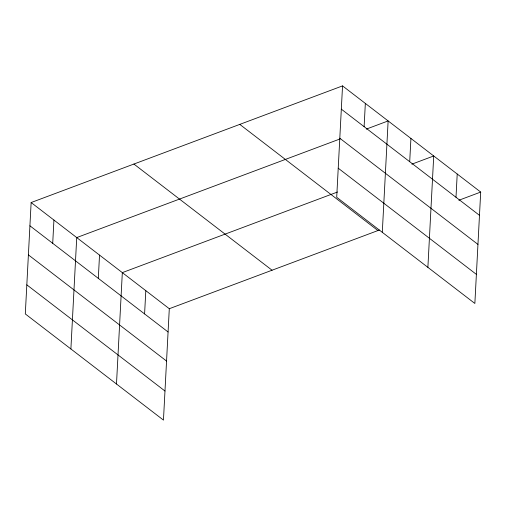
<?xml version="1.0" encoding="UTF-8"?>
<svg xmlns="http://www.w3.org/2000/svg" width="506" height="506" viewBox="0 0 506 506"><rect width="100%" height="100%" fill="white"/><g stroke="black" fill="none" stroke-linecap="round" stroke-linejoin="round"><path stroke-width="0.76" d="M31.138 202.539L25.3 313.929L163.457 420.106L169.295 308.717L31.138 202.539L342.543 85.894L480.7 192.071L474.862 303.461L336.705 197.283L342.543 85.894M52.713 243.323L53.933 220.059M70.891 348.969L76.729 237.58L340.032 138.948M98.309 278.363L99.524 255.1M116.488 384.01L122.325 272.62L337.521 192.008M144.589 313.929L145.81 290.672M364.118 126.671L365.338 103.414M382.296 232.317L388.134 120.934L366.268 129.125M409.708 161.711L410.929 138.448M427.886 267.358L433.724 155.968L411.859 164.159M455.995 197.283L457.215 174.02M169.295 308.717L379.392 230.021M458.834 200.262L480.7 192.071M341.322 109.151L479.479 215.328M339.798 138.233L477.955 244.411M338.229 168.201L476.386 274.378M239.774 124.387L377.938 230.565M133.9 164.045L272.064 270.223M29.917 225.802L168.081 331.98M28.393 254.885L166.556 361.063M26.824 284.846L164.981 391.024"/></g></svg>
